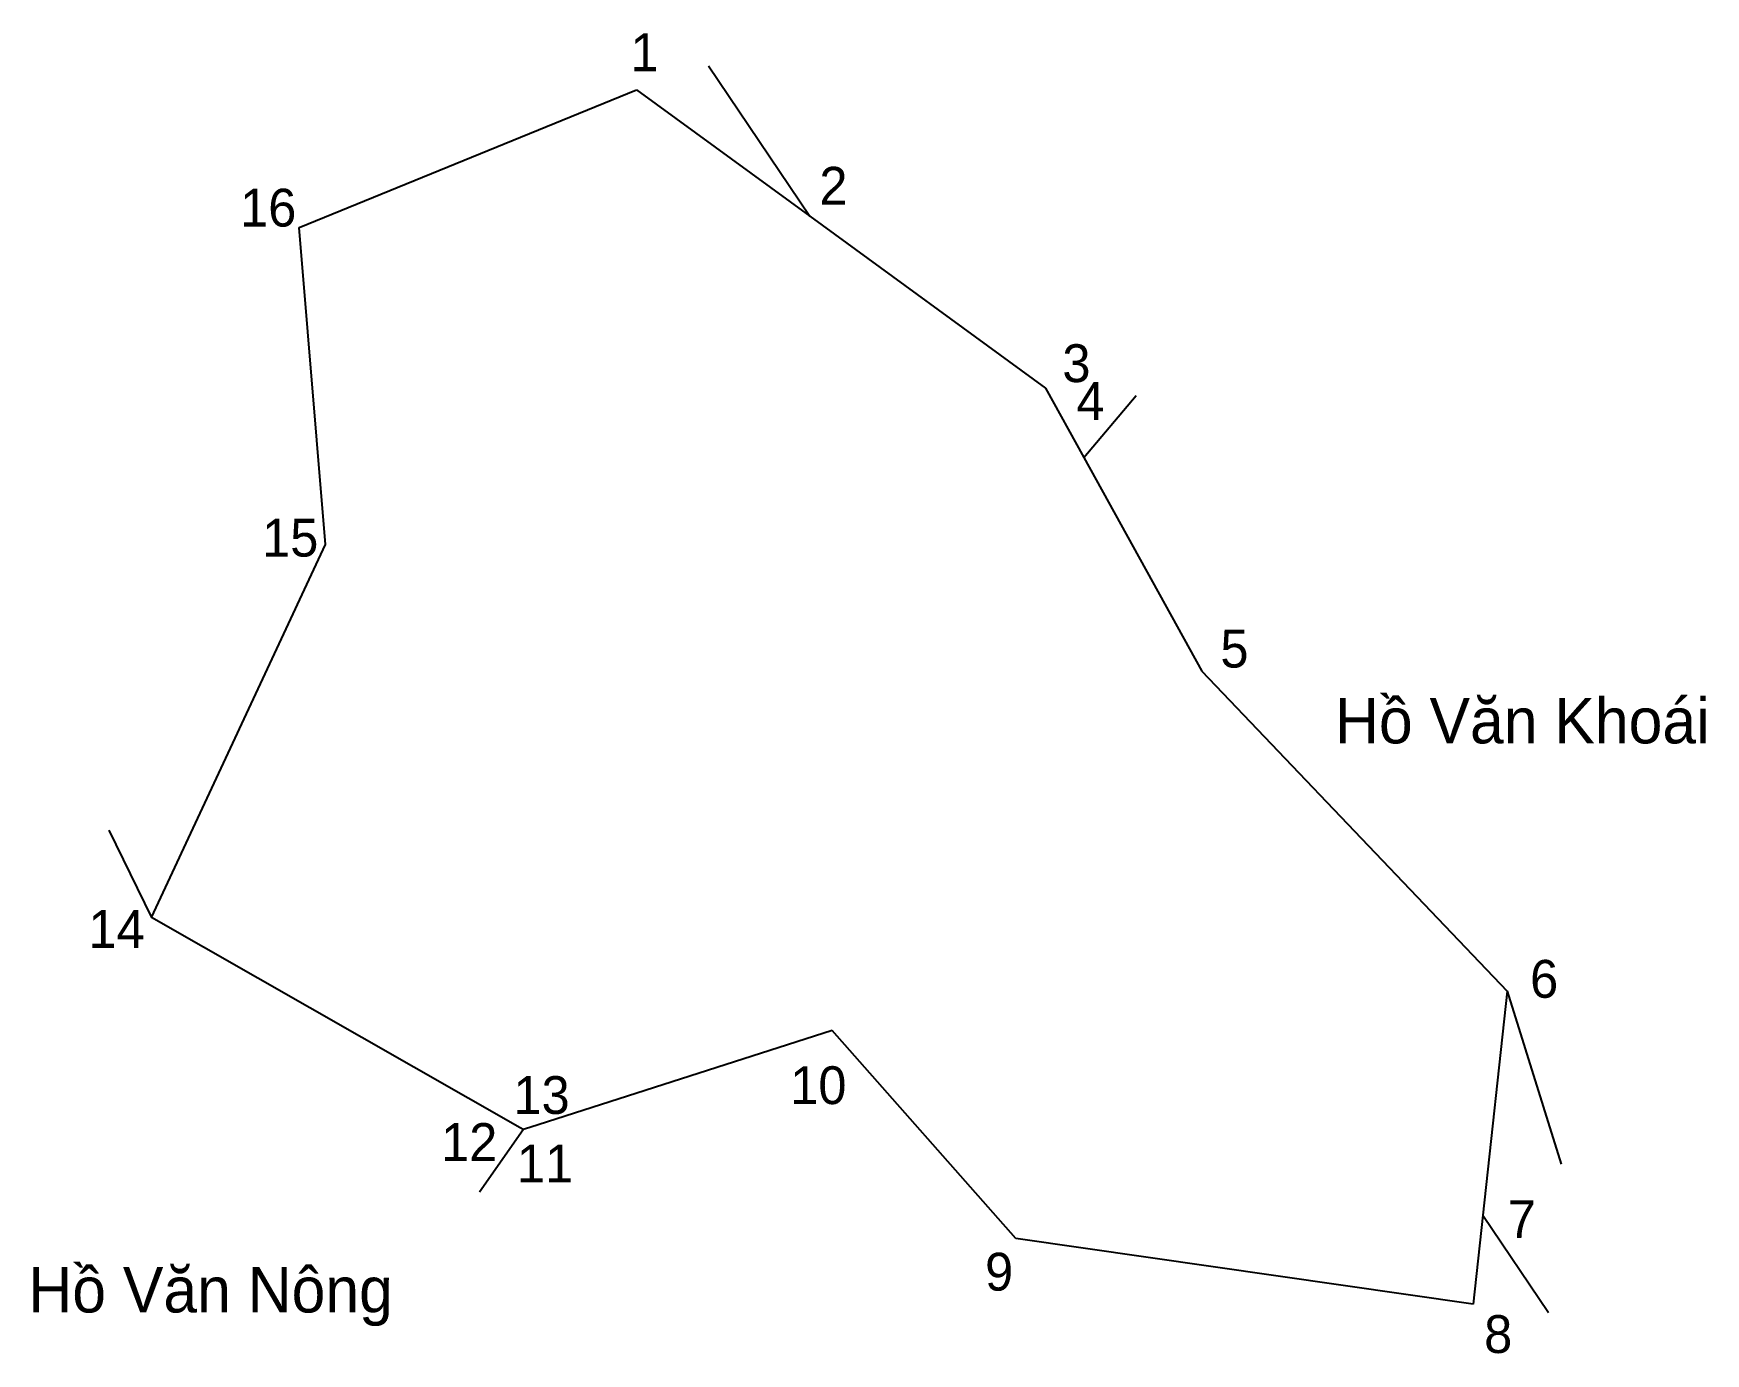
# Model space of a CAD drawing. Extents: x 546270 to 546479, y 1825134 to 1825299.
import ezdxf

# ---------------------------------------------------------------- set-up
doc = ezdxf.new("R2010")
doc.units = 0
for name, color, linetype in [('CanhThua', 7, 'Continuous'), ('RauThua', 7, 'Continuous'), ('SoHieuDinhThua', 7, 'Continuous'), ('TenChuLanCan', 7, 'Continuous')]:
    doc.layers.add(name, color=color, linetype=linetype)

msp = doc.modelspace()

# ---------------------------------------------------------------- linework, layer by layer
at = {"layer": 'CanhThua'}
for p, q in [((546303.08, 1825274.3), (546345.21, 1825291.48)), ((546345.21, 1825291.48), (546366.88, 1825275.69)), ((546366.88, 1825275.69), (546396.34, 1825254.21)), ((546306.37, 1825234.71), (546303.08, 1825274.3)), ((546396.34, 1825254.21), (546401.13, 1825245.56)), ((546401.13, 1825245.56), (546415.87, 1825218.89)), ((546284.62, 1825188.1), (546306.37, 1825234.71)), ((546415.87, 1825218.89), (546454, 1825178.91)), ((546330.71, 1825161.81), (546284.62, 1825188.1)), ((546454, 1825178.91), (546450.97, 1825150.93)), ((546369.68, 1825173.99), (546331.9, 1825161.88)), ((546392.62, 1825148.01), (546369.68, 1825173.99)), ((546331.07, 1825161.61), (546330.71, 1825161.81)), ((546331.9, 1825161.88), (546331.07, 1825161.61)), ((546450.97, 1825150.93), (546449.77, 1825139.79)), ((546449.77, 1825139.79), (546392.62, 1825148.01))]:
    msp.add_line(p, q, dxfattribs=at)
at = {"layer": 'RauThua'}
for p, q in [((546354.22, 1825294.47), (546366.88, 1825275.69)), ((546401.13, 1825245.56), (546407.65, 1825253.3)), ((546279.29, 1825199.02), (546284.62, 1825188.1)), ((546454, 1825178.91), (546460.75, 1825157.3)), ((546325.63, 1825153.83), (546331.07, 1825161.61)), ((546450.97, 1825150.93), (546459.17, 1825138.77))]:
    msp.add_line(p, q, dxfattribs=at)

# ---------------------------------------------------------------- texts
at = {"layer": 'SoHieuDinhThua'}
for s, height, p in [('1', 4.73, (546344.47, 1825293.81)), ('2', 4.73, (546368.07, 1825277.14)), ('16', 4.726, (546295.7, 1825274.41)), ('3', 4.73, (546398.43, 1825254.98)), ('4', 4.73, (546400.19, 1825250.25)), ('15', 4.726, (546298.45, 1825233.18)), ('5', 4.73, (546418.17, 1825219.32)), ('14', 4.726, (546276.75, 1825184.31)), ('6', 4.73, (546456.86, 1825178.07)), ('10', 4.726, (546364.43, 1825164.79)), ('13', 4.726, (546329.85, 1825163.56)), ('12', 4.726, (546320.81, 1825157.69)), ('11', 4.726, (546330.28, 1825155.01)), ('7', 4.73, (546454.08, 1825148.06)), ('9', 4.73, (546388.77, 1825141.49)), ('8', 4.73, (546451.12, 1825133.7))]:
    msp.add_text(s, height=height, dxfattribs=at).set_placement(p)
at = {"layer": 'TenChuLanCan'}
for s, p in [('Hồ Văn Khoái', (546432.5, 1825209.85)), ('Hồ Văn Nông', (546269.26, 1825138.76))]:
    msp.add_text(s, height=5.6708, dxfattribs=at).set_placement(p)

doc.saveas('drawing.dxf')
